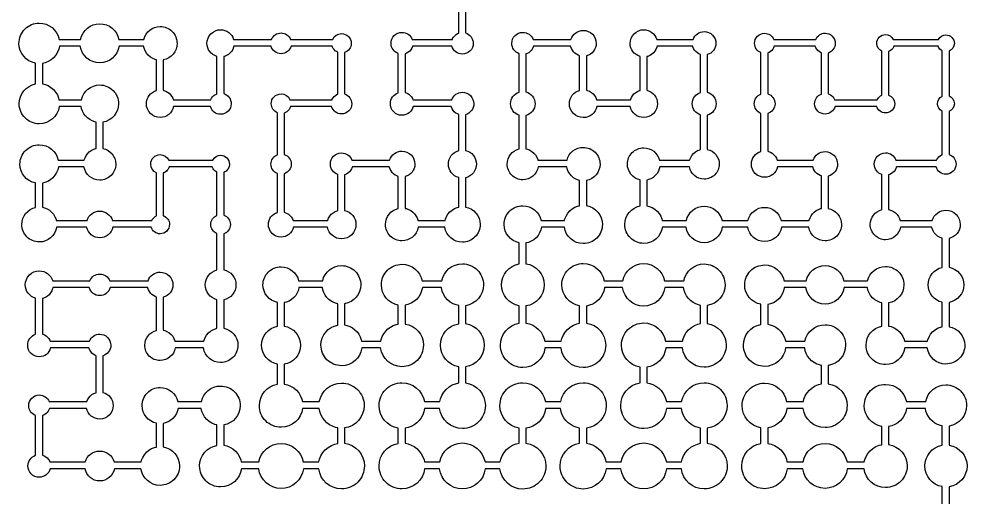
# Model space of a CAD drawing. Extents: x 0.02 to 7.98, y 0.02 to 7.98.
# Drawn here: x 2.021 to 3.982, y 5.997 to 6.987 of the extents above; entities that cross this region are included whole.
import ezdxf

# ---------------------------------------------------------------- set-up
doc = ezdxf.new("R2010")
doc.units = 0
doc.layers.add('PYDXF', color=18, linetype='CONTINUOUS')

msp = doc.modelspace()

# ---------------------------------------------------------------- linework, layer by layer
at = {"layer": 'PYDXF'}
for points in [[(3.9305, 5.98), (3.9305, 6.0184, -0.363599), (3.8945, 6.0612, -0.363599), (3.9305, 6.1041), (3.9305, 6.1442), (3.9267, 6.145), (3.9209, 6.147), (3.9154, 6.15), (3.9102, 6.1538), (3.9056, 6.1583), (3.9018, 6.1635), (3.8989, 6.169), (3.8968, 6.1748), (3.8957, 6.1805), (3.8566, 6.1805), (3.8566, 6.1799), (3.8551, 6.1733), (3.8526, 6.1668), (3.8489, 6.1607), (3.8442, 6.1552), (3.8387, 6.1505), (3.8325, 6.1468), (3.826, 6.1442), (3.8195, 6.1428), (3.8195, 6.1055, -0.372838), (3.8578, 6.0612, -0.414214), (3.8131, 6.0165, -0.376969), (3.7688, 6.0555), (3.734, 6.0555, -0.378256), (3.6881, 6.0149, -0.378256), (3.6422, 6.0555), (3.6098, 6.0555, -0.378805), (3.5631, 6.0142, -0.414214), (3.516, 6.0612, -0.367334), (3.5555, 6.1076), (3.5555, 6.1405, -0.366671), (3.5167, 6.1862, -0.414214), (3.5631, 6.2327, -0.362635), (3.6087, 6.1945), (3.6434, 6.1945), (3.6445, 6.1996), (3.6472, 6.2064), (3.651, 6.2127), (3.6559, 6.2185), (3.6616, 6.2233), (3.668, 6.2271), (3.6747, 6.2298), (3.6805, 6.2311), (3.6805, 6.2695), (3.6768, 6.2703), (3.6711, 6.2723), (3.6655, 6.2753), (3.6604, 6.279), (3.6559, 6.2835), (3.6521, 6.2887), (3.6492, 6.2942), (3.6472, 6.2999), (3.646, 6.3055), (3.6065, 6.3055, -0.376232), (3.5631, 6.2674, -0.414214), (3.5193, 6.3112, -0.36386), (3.5555, 6.3543), (3.5555, 6.3959, -0.36158), (3.5219, 6.4362, -0.414214), (3.5631, 6.4774, -0.356059), (3.6033, 6.4445), (3.6492, 6.4445, -0.354111), (3.6881, 6.4761, -0.35415), (3.727, 6.4445), (3.7761, 6.4445, -0.35118), (3.8131, 6.4742, -0.414214), (3.8511, 6.4362, -0.365448), (3.8195, 6.3989), (3.8195, 6.3509), (3.8249, 6.3497), (3.8309, 6.3473), (3.8365, 6.344), (3.8416, 6.3397), (3.8458, 6.3346), (3.8492, 6.329), (3.8516, 6.3231), (3.8524, 6.3195), (3.9001, 6.3195), (3.9009, 6.3227), (3.9031, 6.3284), (3.9064, 6.3339), (3.9106, 6.3388), (3.9155, 6.343), (3.9209, 6.3462), (3.9267, 6.3485), (3.9305, 6.3494), (3.9305, 6.4002, -0.354451), (3.9012, 6.4362, -0.354425), (3.9305, 6.4723), (3.9305, 6.5328), (3.9294, 6.533), (3.9251, 6.5347), (3.9209, 6.5372), (3.9172, 6.5404), (3.9141, 6.5441), (3.9116, 6.5482), (3.9099, 6.5526), (3.9092, 6.5555), (3.8441, 6.5555, -0.361606), (3.8131, 6.5296, -0.414214), (3.7815, 6.5612, -0.344545), (3.8055, 6.5919), (3.8055, 6.6644, -0.319178), (3.7899, 6.6862, -0.414214), (3.8131, 6.7095, -0.311018), (3.8348, 6.6945), (3.9189, 6.6945), (3.9193, 6.6955), (3.921, 6.6984), (3.9233, 6.7011), (3.9259, 6.7033), (3.9288, 6.7051), (3.9305, 6.7057), (3.9305, 6.7956, -0.287183), (3.9207, 6.8112, -0.287183), (3.9305, 6.8269), (3.9305, 6.9206), (3.9304, 6.9206), (3.928, 6.922), (3.9258, 6.9239), (3.9239, 6.9261), (3.9225, 6.9285), (3.9217, 6.9305), (3.8304, 6.9305), (3.8295, 6.9282), (3.828, 6.9256), (3.826, 6.9233), (3.8237, 6.9214), (3.8212, 6.9199), (3.8195, 6.9192), (3.8195, 6.8291, -0.317034), (3.8322, 6.8112, -0.414214), (3.8131, 6.7922, -0.327004), (3.795, 6.8055), (3.7088, 6.8055, -0.336867), (3.6881, 6.7898, -0.414214), (3.6666, 6.8112, -0.311257), (3.6805, 6.8312), (3.6805, 6.9167), (3.6788, 6.9174), (3.6759, 6.9191), (3.6733, 6.9214), (3.671, 6.924), (3.6693, 6.927), (3.668, 6.9301), (3.6679, 6.9305), (3.583, 6.9305), (3.583, 6.9301), (3.5818, 6.9271), (3.58, 6.9242), (3.5778, 6.9216), (3.5752, 6.9193), (3.5723, 6.9176), (3.5695, 6.9165), (3.5695, 6.8317, -0.328113), (3.5846, 6.8112, -0.328245), (3.5695, 6.7908), (3.5695, 6.7127), (3.5711, 6.7123), (3.5752, 6.7107), (3.579, 6.7085), (3.5824, 6.7055), (3.5853, 6.7021), (3.5876, 6.6983), (3.5891, 6.6945), (3.6637, 6.6945, -0.321559), (3.6881, 6.7121, -0.414214), (3.7139, 6.6862, -0.342601), (3.6945, 6.6613), (3.6945, 6.5946, -0.359793), (3.7221, 6.5612, -0.414214), (3.6881, 6.5272, -0.365305), (3.6547, 6.5555), (3.598, 6.5555, -0.367256), (3.5631, 6.5258, -0.367256), (3.5282, 6.5555), (3.4755, 6.5555, -0.37027), (3.4381, 6.5234, -0.370244), (3.4008, 6.5555), (3.3518, 6.5555, -0.37171), (3.3131, 6.5221, -0.414214), (3.274, 6.5612, -0.35777), (3.3055, 6.5995), (3.3055, 6.6535, -0.348782), (3.2794, 6.6862, -0.414214), (3.3131, 6.72, -0.343258), (3.3457, 6.6945), (3.4081, 6.6945), (3.4083, 6.6954), (3.4102, 6.7), (3.4128, 6.7043), (3.4161, 6.7083), (3.42, 6.7116), (3.4244, 6.7142), (3.429, 6.716), (3.4305, 6.7164), (3.4305, 6.7878, -0.324864), (3.4135, 6.8112, -0.324864), (3.4305, 6.8347), (3.4305, 6.9132), (3.4274, 6.9145), (3.424, 6.9165), (3.421, 6.9191), (3.4184, 6.9221), (3.4164, 6.9255), (3.4149, 6.9291), (3.4146, 6.9305), (3.3406, 6.9305), (3.3401, 6.928), (3.3384, 6.9238), (3.336, 6.9199), (3.333, 6.9163), (3.3295, 6.9133), (3.3255, 6.9109), (3.3214, 6.9093), (3.3195, 6.9089), (3.3195, 6.839, -0.349398), (3.3416, 6.8112, -0.414214), (3.3131, 6.7827, -0.355928), (3.2852, 6.8055), (3.2162, 6.8055, -0.356255), (3.1881, 6.7825, -0.414214), (3.1594, 6.8112, -0.337433), (3.1805, 6.8389), (3.1805, 6.9106), (3.1774, 6.9117), (3.1739, 6.9136), (3.1707, 6.916), (3.1678, 6.9188), (3.1655, 6.922), (3.1636, 6.9255), (3.1623, 6.9291), (3.162, 6.9305), (3.0852, 6.9305), (3.0851, 6.9302), (3.084, 6.9271), (3.0824, 6.9241), (3.0804, 6.9214), (3.078, 6.919), (3.0752, 6.9169), (3.0723, 6.9154), (3.0695, 6.9144), (3.0695, 6.8356, -0.340972), (3.0884, 6.8112, -0.340972), (3.0695, 6.7869), (3.0695, 6.7179), (3.0726, 6.7172), (3.0774, 6.7153), (3.0819, 6.7126), (3.086, 6.7091), (3.0895, 6.7051), (3.0922, 6.7005), (3.0941, 6.6958), (3.0944, 6.6945), (3.1546, 6.6945, -0.345005), (3.1881, 6.7208, -0.414214), (3.2227, 6.6862, -0.36158), (3.1945, 6.6523), (3.1945, 6.6003, -0.367464), (3.2277, 6.5612, -0.414214), (3.1881, 6.5216, -0.372216), (3.149, 6.5555), (3.1014, 6.5555), (3.1001, 6.5499), (3.0979, 6.5441), (3.0946, 6.5387), (3.0905, 6.5339), (3.0856, 6.5297), (3.0802, 6.5265), (3.0745, 6.5242), (3.0695, 6.5231), (3.0695, 6.4799, -0.372307), (3.1073, 6.4362, -0.372333), (3.0695, 6.3925), (3.0695, 6.3569), (3.0698, 6.3569), (3.0767, 6.3553), (3.0835, 6.3526), (3.0899, 6.3488), (3.0957, 6.3439), (3.1007, 6.338), (3.1045, 6.3316), (3.1072, 6.3248), (3.1084, 6.3195), (3.1426, 6.3195), (3.1438, 6.3249), (3.1465, 6.3317), (3.1504, 6.3382), (3.1554, 6.344), (3.1612, 6.3489), (3.1677, 6.3528), (3.1745, 6.3555), (3.1805, 6.3569), (3.1805, 6.3927, -0.364368), (3.1438, 6.4362, -0.414214), (3.1881, 6.4805, -0.36158), (3.2315, 6.4445), (3.2701, 6.4445, -0.359715), (3.3131, 6.4802, -0.359715), (3.3562, 6.4445), (3.3959, 6.4445, -0.358723), (3.4381, 6.4794, -0.414214), (3.4813, 6.4362, -0.371347), (3.4445, 6.3936), (3.4445, 6.3561, -0.373409), (3.4835, 6.3112, -0.414214), (3.4381, 6.2659, -0.377538), (3.3931, 6.3055), (3.3587, 6.3055), (3.3586, 6.3046), (3.3571, 6.2977), (3.3544, 6.2909), (3.3506, 6.2845), (3.3457, 6.2787), (3.3399, 6.2738), (3.3334, 6.2699), (3.3266, 6.2673), (3.3198, 6.2657), (3.3195, 6.2657), (3.3195, 6.2334), (3.3258, 6.2321), (3.3322, 6.2298), (3.3384, 6.2265), (3.3441, 6.2223), (3.3492, 6.2173), (3.3534, 6.2115), (3.3567, 6.2053), (3.359, 6.1989), (3.3599, 6.1945), (3.3915, 6.1945, -0.363665), (3.4381, 6.2336, -0.414214), (3.4855, 6.1862, -0.375132), (3.4445, 6.1393), (3.4445, 6.1084, -0.375313), (3.4857, 6.0612, -0.414214), (3.4381, 6.0136, -0.379219), (3.3909, 6.0555), (3.3603, 6.0555, -0.379193), (3.3131, 6.0136, -0.379219), (3.2659, 6.0555), (3.2354, 6.0555, -0.379271), (3.1881, 6.0135, -0.414214), (3.1404, 6.0612, -0.367945), (3.1805, 6.1083), (3.1805, 6.1395), (3.1755, 6.1406), (3.1691, 6.1428), (3.1629, 6.1461), (3.1572, 6.1503), (3.1522, 6.1553), (3.148, 6.1611), (3.1447, 6.1672), (3.1424, 6.1736), (3.1411, 6.18), (3.1411, 6.1805), (3.1101, 6.1805), (3.11, 6.1794), (3.1084, 6.1723), (3.1056, 6.1653), (3.1017, 6.1587), (3.0966, 6.1527), (3.0906, 6.1477), (3.084, 6.1437), (3.077, 6.1409), (3.07, 6.1394), (3.0695, 6.1393), (3.0695, 6.1086, -0.375455), (3.1109, 6.0612, -0.414214), (3.0631, 6.0134, -0.379335), (3.0157, 6.0555), (2.9853, 6.0555, -0.379193), (2.9381, 6.0136, -0.379219), (2.8909, 6.0555), (2.8601, 6.0555, -0.379038), (2.8131, 6.0139, -0.414214), (2.7657, 6.0612, -0.367639), (2.8055, 6.108), (2.8055, 6.1397, -0.367516), (2.7658, 6.1862, -0.414214), (2.8131, 6.2335, -0.363547), (2.8596, 6.1945), (2.8914, 6.1945), (2.8927, 6.2002), (2.8955, 6.2072), (2.8995, 6.2138), (2.9045, 6.2198), (2.9105, 6.2249), (2.9172, 6.2289), (2.9242, 6.2316), (2.9305, 6.2331), (2.9305, 6.2667, -0.365461), (2.8928, 6.3112, -0.365461), (2.9305, 6.3558), (2.9305, 6.3934), (2.9253, 6.3946), (2.9189, 6.3971), (2.9128, 6.4007), (2.9073, 6.4054), (2.9026, 6.4109), (2.899, 6.417), (2.8964, 6.4234), (2.895, 6.4299), (2.8949, 6.4305), (2.8553, 6.4305), (2.8553, 6.4301), (2.8538, 6.4237), (2.8513, 6.4174), (2.8478, 6.4115), (2.8432, 6.4061), (2.8379, 6.4016), (2.8319, 6.398), (2.8256, 6.3955), (2.8195, 6.3941), (2.8195, 6.3551, -0.372514), (2.8575, 6.3112, -0.414214), (2.8131, 6.2668, -0.376736), (2.7691, 6.3055), (2.7302, 6.3055, -0.375028), (2.6881, 6.2688, -0.414214), (2.6456, 6.3112, -0.362245), (2.6805, 6.3529), (2.6805, 6.3972), (2.6775, 6.3978), (2.6721, 6.3997), (2.6669, 6.4025), (2.6621, 6.406), (2.6579, 6.4103), (2.6544, 6.4151), (2.6516, 6.4202), (2.6497, 6.4256), (2.6487, 6.4305), (2.6001, 6.4305), (2.5989, 6.4252), (2.5967, 6.4197), (2.5936, 6.4145), (2.5896, 6.4098), (2.5849, 6.4058), (2.5796, 6.4026), (2.5741, 6.4004), (2.5695, 6.3994), (2.5695, 6.3508, -0.368062), (2.6032, 6.3112, -0.368062), (2.5695, 6.2717), (2.5695, 6.2307), (2.5696, 6.2307), (2.5763, 6.2292), (2.5829, 6.2266), (2.5892, 6.2228), (2.5949, 6.218), (2.5997, 6.2124), (2.6034, 6.2061), (2.6061, 6.1994), (2.6072, 6.1945), (2.6422, 6.1945, -0.362987), (2.6881, 6.233, -0.414214), (2.7349, 6.1862, -0.374626), (2.6945, 6.1399), (2.6945, 6.1082, -0.375144), (2.7355, 6.0612, -0.414214), (2.6881, 6.0139, -0.379064), (2.6411, 6.0555), (2.6094, 6.0555, -0.378521), (2.5631, 6.0146, -0.378495), (2.5169, 6.0555), (2.4811, 6.0555, -0.375844), (2.4381, 6.0179, -0.414214), (2.3947, 6.0612, -0.363339), (2.4305, 6.1039), (2.4305, 6.1465), (2.4262, 6.1474), (2.4202, 6.1498), (2.4145, 6.1532), (2.4094, 6.1575), (2.4051, 6.1627), (2.4017, 6.1683), (2.3993, 6.1743), (2.398, 6.1804), (2.3979, 6.1805), (2.3501, 6.1805), (2.3489, 6.1752), (2.3467, 6.1697), (2.3436, 6.1645), (2.3396, 6.1598), (2.3349, 6.1558), (2.3296, 6.1526), (2.3241, 6.1504), (2.3195, 6.1494), (2.3195, 6.1008, -0.368062), (2.3532, 6.0612, -0.414214), (2.3131, 6.0211, -0.372747), (2.2734, 6.0555), (2.2185, 6.0555, -0.36158), (2.1881, 6.0302, -0.36158), (2.1577, 6.0555), (2.0858, 6.0555, -0.343285), (2.0631, 6.0378, -0.414214), (2.0397, 6.0612, -0.320078), (2.0555, 6.0833), (2.0555, 6.1657, -0.313457), (2.0412, 6.1862, -0.414214), (2.0631, 6.2082, -0.307649), (2.0834, 6.1945), (2.1615, 6.1945), (2.1631, 6.1985), (2.1655, 6.2024), (2.1684, 6.2059), (2.1719, 6.2089), (2.1758, 6.2112), (2.1799, 6.2128), (2.1805, 6.213), (2.1805, 6.2896), (2.178, 6.2906), (2.1747, 6.2925), (2.1718, 6.295), (2.1694, 6.2979), (2.1675, 6.3011), (2.1661, 6.3045), (2.1659, 6.3055), (2.0864, 6.3055, -0.345097), (2.0631, 6.2872, -0.414214), (2.0391, 6.3112, -0.322564), (2.0555, 6.334), (2.0555, 6.4084, -0.337868), (2.0342, 6.4362, -0.414214), (2.0631, 6.4651, -0.331491), (2.0908, 6.4445), (2.1674, 6.4445, -0.307649), (2.1881, 6.4586, -0.307649), (2.2088, 6.4445), (2.2881, 6.4445, -0.323582), (2.3131, 6.4626, -0.414214), (2.3395, 6.4362, -0.344125), (2.3195, 6.4107), (2.3195, 6.3423), (2.3225, 6.3416), (2.3271, 6.3398), (2.3316, 6.3371), (2.3356, 6.3337), (2.339, 6.3297), (2.3416, 6.3253), (2.3435, 6.3206), (2.3437, 6.3195), (2.4033, 6.3195), (2.4039, 6.3218), (2.406, 6.3271), (2.4089, 6.3321), (2.4128, 6.3366), (2.4173, 6.3404), (2.4223, 6.3434), (2.4276, 6.3455), (2.4305, 6.3462), (2.4305, 6.4055, -0.344808), (2.4063, 6.4362, -0.344808), (2.4305, 6.467), (2.4305, 6.5425, -0.307649), (2.4178, 6.5612, -0.307649), (2.4305, 6.58), (2.4305, 6.6697), (2.4284, 6.6708), (2.4262, 6.6724), (2.4243, 6.6743), (2.4227, 6.6765), (2.4214, 6.6789), (2.4208, 6.6805), (2.3318, 6.6805), (2.331, 6.6784), (2.3297, 6.6758), (2.3279, 6.6735), (2.3259, 6.6714), (2.3235, 6.6697), (2.321, 6.6683), (2.3195, 6.6678), (2.3195, 6.5794, -0.318357), (2.3324, 6.5612, -0.414214), (2.3131, 6.5419, -0.328298), (2.2947, 6.5555), (2.2151, 6.5555, -0.354111), (2.1881, 6.5336, -0.354111), (2.1611, 6.5555), (2.0989, 6.5555, -0.368347), (2.0631, 6.525, -0.414214), (2.0269, 6.5612, -0.353313), (2.0555, 6.5966), (2.0555, 6.6471, -0.358997), (2.0231, 6.6862, -0.414214), (2.0631, 6.7262, -0.354307), (2.1021, 6.6945), (2.1561, 6.6945), (2.1562, 6.6951), (2.1578, 6.6995), (2.16, 6.7039), (2.163, 6.7078), (2.1665, 6.7114), (2.1705, 6.7143), (2.1748, 6.7166), (2.1793, 6.7182), (2.1805, 6.7184), (2.1805, 6.7732), (2.1778, 6.7738), (2.1725, 6.7757), (2.1675, 6.7783), (2.1628, 6.7818), (2.1587, 6.7859), (2.1552, 6.7906), (2.1525, 6.7956), (2.1507, 6.8009), (2.1497, 6.8055), (2.1044, 6.8055, -0.374277), (2.0631, 6.7696, -0.414214), (2.0215, 6.8112, -0.36158), (2.0555, 6.8521), (2.0555, 6.895, -0.361658), (2.0211, 6.9362, -0.414214), (2.0631, 6.9782, -0.357209), (2.1042, 6.9445), (2.1485, 6.9445, -0.355196), (2.1881, 6.9768, -0.355196), (2.2277, 6.9445), (2.2793, 6.9445, -0.345648), (2.3131, 6.9711, -0.414214), (2.348, 6.9362, -0.36158), (2.3195, 6.902), (2.3195, 6.839), (2.3207, 6.8387), (2.3246, 6.8374), (2.3283, 6.8354), (2.3317, 6.8329), (2.3347, 6.8298), (2.3373, 6.8264), (2.3392, 6.8227), (2.3404, 6.8195), (2.4179, 6.8195), (2.418, 6.82), (2.4195, 6.8229), (2.4215, 6.8255), (2.4238, 6.8279), (2.4265, 6.8298), (2.4293, 6.8313), (2.4305, 6.8317), (2.4305, 6.9091, -0.336143), (2.4099, 6.9362, -0.414214), (2.4381, 6.9644, -0.329381), (2.465, 6.9445), (2.5434, 6.9445, -0.302339), (2.5631, 6.9577, -0.302552), (2.5829, 6.9445), (2.6699, 6.9445, -0.294525), (2.6881, 6.9563, -0.414214), (2.7082, 6.9362, -0.32193), (2.6945, 6.9173), (2.6945, 6.8314, -0.327163), (2.7094, 6.8112, -0.414214), (2.6881, 6.79, -0.336156), (2.6677, 6.8055), (2.5826, 6.8055), (2.5825, 6.8053), (2.5813, 6.8023), (2.5796, 6.7994), (2.5775, 6.7969), (2.5749, 6.7947), (2.5721, 6.793), (2.5695, 6.792), (2.5695, 6.7062, -0.326318), (2.5841, 6.6862, -0.326318), (2.5695, 6.6662), (2.5695, 6.5866), (2.5708, 6.5863), (2.5747, 6.5847), (2.5783, 6.5826), (2.5816, 6.5798), (2.5844, 6.5765), (2.5866, 6.5728), (2.5879, 6.5695), (2.6594, 6.5695), (2.6596, 6.57), (2.6613, 6.5744), (2.6638, 6.5786), (2.667, 6.5824), (2.6708, 6.5855), (2.6749, 6.588), (2.6793, 6.5898), (2.6805, 6.5901), (2.6805, 6.6646, -0.318304), (2.6651, 6.6862, -0.414214), (2.6881, 6.7092, -0.309957), (2.7095, 6.6945), (2.7877, 6.6945, -0.324864), (2.8131, 6.713, -0.414214), (2.8399, 6.6862, -0.34507), (2.8195, 6.6603), (2.8195, 6.5946), (2.8222, 6.594), (2.8268, 6.5924), (2.8312, 6.59), (2.8353, 6.587), (2.8389, 6.5834), (2.8419, 6.5793), (2.8443, 6.5749), (2.8459, 6.5703), (2.8461, 6.5695), (2.9025, 6.5695), (2.9031, 6.572), (2.9052, 6.5774), (2.9083, 6.5825), (2.9122, 6.5872), (2.9168, 6.5911), (2.9219, 6.5941), (2.9273, 6.5963), (2.9305, 6.597), (2.9305, 6.6583, -0.338315), (2.9091, 6.6862, -0.338315), (2.9305, 6.7142), (2.9305, 6.7889), (2.9277, 6.79), (2.9244, 6.792), (2.9214, 6.7945), (2.9189, 6.7975), (2.9169, 6.8008), (2.9155, 6.8043), (2.9152, 6.8055), (2.8364, 6.8055, -0.345097), (2.8131, 6.7872, -0.414214), (2.7891, 6.8112, -0.322564), (2.8055, 6.834), (2.8055, 6.915, -0.316424), (2.7905, 6.9362, -0.414214), (2.8131, 6.9588, -0.307941), (2.8341, 6.9445), (2.9174, 6.9445), (2.918, 6.9461), (2.9199, 6.9492), (2.9223, 6.952), (2.9251, 6.9544), (2.9282, 6.9563), (2.9305, 6.9572), (2.9305, 7.0441)], [(2.9445, 7.0436), (2.9445, 6.9577, -0.331676), (2.9605, 6.9362, -0.414214), (2.9381, 6.9139, -0.339946), (2.9166, 6.9305), (2.8349, 6.9305), (2.8347, 6.9296), (2.8334, 6.9263), (2.8315, 6.9231), (2.8291, 6.9203), (2.8262, 6.9179), (2.8231, 6.916), (2.8197, 6.9147), (2.8195, 6.9146), (2.8195, 6.8344), (2.8202, 6.8342), (2.8237, 6.8328), (2.8271, 6.8308), (2.8301, 6.8282), (2.8327, 6.8252), (2.8347, 6.8219), (2.8356, 6.8195), (2.916, 6.8195, -0.312794), (2.9381, 6.8349, -0.414214), (2.9618, 6.8112, -0.336077), (2.9445, 6.7885), (2.9445, 6.7145, -0.350486), (2.9672, 6.6862, -0.350486), (2.9445, 6.658), (2.9445, 6.5973, -0.363717), (2.9748, 6.5612, -0.414214), (2.9381, 6.5246, -0.368841), (2.9019, 6.5555), (2.8466, 6.5555, -0.365305), (2.8131, 6.5272, -0.414214), (2.7791, 6.5612, -0.349398), (2.8055, 6.5943), (2.8055, 6.6606), (2.8024, 6.6617), (2.7989, 6.6636), (2.7957, 6.666), (2.7928, 6.6688), (2.7905, 6.672), (2.7886, 6.6755), (2.7873, 6.6791), (2.787, 6.6805), (2.7103, 6.6805), (2.7101, 6.6795), (2.7088, 6.6761), (2.7068, 6.6729), (2.7044, 6.67), (2.7015, 6.6675), (2.6983, 6.6656), (2.6949, 6.6642), (2.6945, 6.6642), (2.6945, 6.5903, -0.352253), (2.718, 6.5612, -0.414214), (2.6881, 6.5314, -0.358527), (2.6589, 6.5555), (2.5886, 6.5555, -0.350735), (2.5631, 6.535, -0.414214), (2.5369, 6.5612, -0.330225), (2.5555, 6.5863), (2.5555, 6.6667, -0.308949), (2.5421, 6.6862, -0.308949), (2.5555, 6.7057), (2.5555, 6.7925, -0.307649), (2.5428, 6.8112, -0.414214), (2.5631, 6.8315, -0.295802), (2.5816, 6.8195), (2.6686, 6.8195), (2.6691, 6.8206), (2.6708, 6.8236), (2.6731, 6.8263), (2.6758, 6.8285), (2.6787, 6.8303), (2.6805, 6.831), (2.6805, 6.9177), (2.6801, 6.9179), (2.6775, 6.9193), (2.675, 6.921), (2.6729, 6.9232), (2.6711, 6.9256), (2.6698, 6.9282), (2.6689, 6.9305), (2.5838, 6.9305, -0.336867), (2.5631, 6.9148, -0.336999), (2.5424, 6.9305), (2.4656, 6.9305), (2.4651, 6.928), (2.4634, 6.9238), (2.461, 6.9199), (2.458, 6.9163), (2.4545, 6.9133), (2.4505, 6.9109), (2.4464, 6.9093), (2.4445, 6.9089), (2.4445, 6.8322, -0.329935), (2.46, 6.8112, -0.414214), (2.4381, 6.7893, -0.338578), (2.417, 6.8055), (2.341, 6.8055, -0.355915), (2.3131, 6.7827, -0.414214), (2.2846, 6.8112, -0.336973), (2.3055, 6.8387), (2.3055, 6.9023), (2.3029, 6.9029), (2.2977, 6.9049), (2.2929, 6.9079), (2.2885, 6.9116), (2.2847, 6.916), (2.2818, 6.9209), (2.2798, 6.926), (2.2788, 6.9305), (2.2283, 6.9305, -0.37324), (2.1881, 6.8957, -0.37324), (2.1479, 6.9305), (2.1047, 6.9305), (2.1047, 6.9301), (2.1033, 6.9239), (2.1008, 6.9177), (2.0973, 6.9118), (2.0928, 6.9065), (2.0875, 6.9021), (2.0817, 6.8985), (2.0755, 6.8961), (2.0695, 6.8947), (2.0695, 6.8524), (2.0754, 6.8511), (2.0815, 6.8486), (2.0873, 6.8451), (2.0926, 6.8407), (2.097, 6.8354), (2.1005, 6.8296), (2.1029, 6.8235), (2.1038, 6.8195), (2.1502, 6.8195, -0.35262), (2.1881, 6.8501, -0.414214), (2.227, 6.8112, -0.366567), (2.1945, 6.773), (2.1945, 6.7187, -0.358371), (2.2213, 6.6862, -0.414214), (2.1881, 6.6531, -0.364016), (2.1555, 6.6805), (2.1027, 6.6805), (2.1027, 6.6804), (2.1013, 6.6745), (2.099, 6.6686), (2.0956, 6.663), (2.0914, 6.658), (2.0863, 6.6537), (2.0808, 6.6504), (2.0749, 6.648), (2.0695, 6.6468), (2.0695, 6.5968), (2.0738, 6.5959), (2.0791, 6.5938), (2.0842, 6.5907), (2.0887, 6.5869), (2.0926, 6.5823), (2.0956, 6.5772), (2.0978, 6.5719), (2.0983, 6.5695), (2.1618, 6.5695, -0.327731), (2.1881, 6.5889, -0.327731), (2.2145, 6.5695), (2.2957, 6.5695), (2.2968, 6.5715), (2.2985, 6.5738), (2.3005, 6.5759), (2.3029, 6.5776), (2.3054, 6.5789), (2.3055, 6.579), (2.3055, 6.6682, -0.30125), (2.2936, 6.6862, -0.414214), (2.3131, 6.7058, -0.291307), (2.3308, 6.6945), (2.4219, 6.6945, -0.282338), (2.4381, 6.7045, -0.414214), (2.4564, 6.6862, -0.312741), (2.4445, 6.6692), (2.4445, 6.5805, -0.323146), (2.4584, 6.5612, -0.323146), (2.4445, 6.542), (2.4445, 6.4673, -0.355968), (2.4699, 6.4362, -0.355968), (2.4445, 6.4052), (2.4445, 6.3464, -0.36257), (2.474, 6.3112, -0.414214), (2.4381, 6.2754, -0.367815), (2.4028, 6.3055), (2.3443, 6.3055, -0.361867), (2.3131, 6.2795, -0.414214), (2.2813, 6.3112, -0.344808), (2.3055, 6.342), (2.3055, 6.411), (2.3025, 6.4121), (2.2991, 6.4139), (2.2959, 6.4162), (2.2931, 6.419), (2.2908, 6.4222), (2.289, 6.4256), (2.2877, 6.4292), (2.2874, 6.4305), (2.2097, 6.4305, -0.339946), (2.1881, 6.4139, -0.339946), (2.1666, 6.4305), (2.0913, 6.4305), (2.0907, 6.4278), (2.089, 6.4235), (2.0866, 6.4195), (2.0835, 6.4158), (2.0799, 6.4127), (2.0759, 6.4103), (2.0716, 6.4086), (2.0695, 6.4082), (2.0695, 6.3344), (2.0702, 6.3342), (2.0737, 6.3328), (2.0771, 6.3308), (2.0801, 6.3282), (2.0827, 6.3252), (2.0847, 6.3219), (2.0856, 6.3195), (2.1667, 6.3195, -0.309957), (2.1881, 6.3342, -0.414214), (2.2111, 6.3112, -0.33397), (2.1945, 6.2892), (2.1945, 6.2133, -0.347799), (2.2159, 6.1862, -0.414214), (2.1881, 6.1584, -0.354477), (2.1609, 6.1805), (2.0843, 6.1805), (2.0842, 6.1804), (2.0832, 6.1774), (2.0817, 6.1746), (2.0797, 6.1719), (2.0774, 6.1696), (2.0748, 6.1677), (2.0719, 6.1662), (2.0695, 6.1653), (2.0695, 6.0837), (2.07, 6.0836), (2.0735, 6.0823), (2.0767, 6.0803), (2.0797, 6.0778), (2.0822, 6.0749), (2.0841, 6.0716), (2.085, 6.0695), (2.1582, 6.0695, -0.337223), (2.1881, 6.0922, -0.337223), (2.218, 6.0695), (2.274, 6.0695), (2.2748, 6.073), (2.2771, 6.0789), (2.2805, 6.0845), (2.2848, 6.0896), (2.2898, 6.0939), (2.2954, 6.0972), (2.3013, 6.0996), (2.3055, 6.1005), (2.3055, 6.1497, -0.355262), (2.2757, 6.1862, -0.414214), (2.3131, 6.2237, -0.350263), (2.3495, 6.1945), (2.3985, 6.1945, -0.355196), (2.4381, 6.2268, -0.414214), (2.4787, 6.1862, -0.36862), (2.4445, 6.1462), (2.4445, 6.1041), (2.4509, 6.1027), (2.4573, 6.1002), (2.4633, 6.0965), (2.4688, 6.0919), (2.4734, 6.0864), (2.477, 6.0804), (2.4796, 6.074), (2.4806, 6.0695), (2.5173, 6.0695, -0.36287), (2.5631, 6.1079, -0.36287), (2.6089, 6.0695), (2.6415, 6.0695), (2.6428, 6.0752), (2.6456, 6.0821), (2.6496, 6.0888), (2.6546, 6.0947), (2.6606, 6.0998), (2.6672, 6.1038), (2.6742, 6.1065), (2.6805, 6.108), (2.6805, 6.1402), (2.6756, 6.1412), (2.6693, 6.1434), (2.6633, 6.1466), (2.6576, 6.1508), (2.6527, 6.1558), (2.6485, 6.1614), (2.6453, 6.1675), (2.6431, 6.1738), (2.6418, 6.1801), (2.6417, 6.1805), (2.6076, 6.1805, -0.37715), (2.5631, 6.1413, -0.414214), (2.5182, 6.1862, -0.365097), (2.5555, 6.2305), (2.5555, 6.272, -0.359167), (2.523, 6.3112, -0.359167), (2.5555, 6.3505), (2.5555, 6.3997, -0.355262), (2.5257, 6.4362, -0.414214), (2.5631, 6.4737, -0.350263), (2.5995, 6.4445), (2.6492, 6.4445, -0.354111), (2.6881, 6.4761, -0.414214), (2.728, 6.4362, -0.367776), (2.6945, 6.3969), (2.6945, 6.3532), (2.6994, 6.3522), (2.7052, 6.3501), (2.7107, 6.3472), (2.7158, 6.3434), (2.7203, 6.3389), (2.7241, 6.3338), (2.727, 6.3283), (2.729, 6.3226), (2.7297, 6.3195), (2.7696, 6.3195), (2.7703, 6.3231), (2.7725, 6.3291), (2.7755, 6.3348), (2.7795, 6.3402), (2.7842, 6.3449), (2.7895, 6.3488), (2.7953, 6.3519), (2.8013, 6.354), (2.8055, 6.3549), (2.8055, 6.3944, -0.362388), (2.7705, 6.4362, -0.414214), (2.8131, 6.4788, -0.357979), (2.8548, 6.4445), (2.8954, 6.4445, -0.359297), (2.9381, 6.4798, -0.414214), (2.9817, 6.4362, -0.371801), (2.9445, 6.3931), (2.9445, 6.356, -0.373331), (2.9834, 6.3112, -0.373331), (2.9445, 6.2664), (2.9445, 6.2333, -0.375235), (2.9856, 6.1862, -0.414214), (2.9381, 6.1388, -0.379141), (2.891, 6.1805), (2.86, 6.1805), (2.86, 6.18), (2.8587, 6.1736), (2.8564, 6.1673), (2.8532, 6.1611), (2.849, 6.1554), (2.8439, 6.1504), (2.8382, 6.1462), (2.8321, 6.1429), (2.8257, 6.1407), (2.8195, 6.1394), (2.8195, 6.1082), (2.8258, 6.1069), (2.8321, 6.1046), (2.8383, 6.1014), (2.844, 6.0972), (2.849, 6.0921), (2.8532, 6.0864), (2.8565, 6.0803), (2.8588, 6.0739), (2.8597, 6.0695), (2.8913, 6.0695, -0.363886), (2.9381, 6.1088, -0.363873), (2.9849, 6.0695), (3.0161, 6.0695), (3.0174, 6.0753), (3.0202, 6.0823), (3.0242, 6.089), (3.0293, 6.095), (3.0353, 6.1001), (3.042, 6.1041), (3.0491, 6.1069), (3.0555, 6.1084), (3.0555, 6.1395, -0.36762), (3.0157, 6.1862, -0.414214), (3.0631, 6.2336, -0.363651), (3.1097, 6.1945), (3.1415, 6.1945, -0.363665), (3.1881, 6.2336, -0.414214), (3.2355, 6.1862, -0.375132), (3.1945, 6.1393), (3.1945, 6.1085), (3.2008, 6.1072), (3.2073, 6.1049), (3.2135, 6.1016), (3.2192, 6.0974), (3.2243, 6.0923), (3.2285, 6.0866), (3.2318, 6.0804), (3.2341, 6.074), (3.235, 6.0695), (3.2663, 6.0695, -0.363886), (3.3131, 6.1088, -0.363873), (3.3599, 6.0695), (3.3913, 6.0695), (3.3926, 6.0752), (3.3954, 6.0822), (3.3994, 6.0889), (3.4045, 6.0949), (3.4105, 6.1), (3.4171, 6.1039), (3.4241, 6.1067), (3.4305, 6.1082), (3.4305, 6.1395), (3.4255, 6.1406), (3.4191, 6.1428), (3.4129, 6.1461), (3.4072, 6.1503), (3.4022, 6.1553), (3.398, 6.1611), (3.3947, 6.1672), (3.3924, 6.1736), (3.3911, 6.18), (3.3911, 6.1805), (3.3603, 6.1805, -0.379193), (3.3131, 6.1386, -0.414214), (3.2655, 6.1862, -0.367841), (3.3055, 6.2332), (3.3055, 6.2659, -0.366254), (3.2671, 6.3112, -0.414214), (3.3131, 6.3573, -0.362166), (3.3583, 6.3195), (3.3936, 6.3195), (3.3947, 6.3246), (3.3974, 6.3313), (3.4012, 6.3376), (3.406, 6.3433), (3.4117, 6.3482), (3.4181, 6.352), (3.4248, 6.3546), (3.4305, 6.3559), (3.4305, 6.3938), (3.4266, 6.3946), (3.4208, 6.3967), (3.4152, 6.3997), (3.41, 6.4035), (3.4054, 6.4081), (3.4016, 6.4133), (3.3986, 6.4189), (3.3965, 6.4247), (3.3953, 6.4305), (3.3566, 6.4305, -0.376335), (3.3131, 6.3923, -0.376361), (3.2695, 6.4305), (3.232, 6.4305), (3.2319, 6.4298), (3.2304, 6.4232), (3.2279, 6.4167), (3.2242, 6.4105), (3.2194, 6.4049), (3.2138, 6.4002), (3.2077, 6.3965), (3.2011, 6.3939), (3.1945, 6.3924), (3.1945, 6.3924), (3.1945, 6.3571, -0.374264), (3.2345, 6.3112, -0.414214), (3.1881, 6.2649, -0.378256), (3.1422, 6.3055), (3.1089, 6.3055, -0.37812), (3.0631, 6.2651, -0.414214), (3.017, 6.3112, -0.366345), (3.0555, 6.3566), (3.0555, 6.3928, -0.364224), (3.0189, 6.4362, -0.364237), (3.0555, 6.4797), (3.0555, 6.5234, -0.357235), (3.0244, 6.5612, -0.414214), (3.0631, 6.6, -0.352423), (3.1009, 6.5695), (3.1495, 6.5695), (3.1503, 6.5729), (3.1526, 6.5787), (3.1559, 6.5843), (3.1601, 6.5892), (3.1651, 6.5935), (3.1706, 6.5968), (3.1765, 6.5991), (3.1805, 6.6), (3.1805, 6.6526), (3.178, 6.6532), (3.1729, 6.6552), (3.168, 6.6581), (3.1637, 6.6618), (3.16, 6.6661), (3.1571, 6.671), (3.1551, 6.6761), (3.1541, 6.6805), (3.0949, 6.6805, -0.362857), (3.0631, 6.6538, -0.414214), (3.0307, 6.6862, -0.346094), (3.0555, 6.7176), (3.0555, 6.7872, -0.327004), (3.0379, 6.8112, -0.327004), (3.0555, 6.8353), (3.0555, 6.9148, -0.317378), (3.0403, 6.9362, -0.414214), (3.0631, 6.959, -0.309082), (3.0843, 6.9445), (3.1627, 6.9445, -0.324864), (3.1881, 6.963, -0.414214), (3.2149, 6.9362, -0.34507), (3.1945, 6.9103), (3.1945, 6.8391), (3.1965, 6.8387), (3.2008, 6.837), (3.2048, 6.8346), (3.2084, 6.8315), (3.2115, 6.8279), (3.2139, 6.8239), (3.2155, 6.8197), (3.2156, 6.8195), (3.2858, 6.8195), (3.2858, 6.8196), (3.2875, 6.8238), (3.2899, 6.8278), (3.2929, 6.8314), (3.2965, 6.8345), (3.3005, 6.8368), (3.3047, 6.8385), (3.3055, 6.8387), (3.3055, 6.9091, -0.336143), (3.2849, 6.9362, -0.414214), (3.3131, 6.9644, -0.329381), (3.34, 6.9445), (3.4154, 6.9445, -0.315418), (3.4381, 6.9605, -0.414214), (3.4624, 6.9362, -0.338026), (3.4445, 6.9129), (3.4445, 6.835, -0.339249), (3.4628, 6.8112, -0.339249), (3.4445, 6.7875), (3.4445, 6.7167, -0.35483), (3.4693, 6.6862, -0.414214), (3.4381, 6.6551, -0.36158), (3.4076, 6.6805), (3.3463, 6.6805), (3.3453, 6.6763), (3.3434, 6.6714), (3.3406, 6.6666), (3.337, 6.6624), (3.3327, 6.6588), (3.328, 6.656), (3.323, 6.654), (3.3195, 6.6532), (3.3195, 6.5998), (3.3246, 6.5986), (3.3304, 6.5963), (3.3358, 6.5931), (3.3408, 6.5889), (3.3449, 6.584), (3.3482, 6.5785), (3.3505, 6.5727), (3.3512, 6.5695), (3.4013, 6.5695, -0.350918), (3.4381, 6.5991, -0.35097), (3.475, 6.5695), (3.5287, 6.5695, -0.346711), (3.5631, 6.5967, -0.346711), (3.5975, 6.5695), (3.6552, 6.5695), (3.6553, 6.5703), (3.657, 6.5749), (3.6593, 6.5793), (3.6623, 6.5834), (3.6659, 6.587), (3.67, 6.59), (3.6745, 6.5924), (3.679, 6.594), (3.6805, 6.5943), (3.6805, 6.6616), (3.6777, 6.6626), (3.6744, 6.6644), (3.6713, 6.6667), (3.6685, 6.6694), (3.6662, 6.6725), (3.6645, 6.6759), (3.6632, 6.6794), (3.663, 6.6805), (3.5897, 6.6805, -0.353287), (3.5631, 6.6589, -0.414214), (3.5358, 6.6862, -0.333548), (3.5555, 6.7124), (3.5555, 6.7912, -0.311336), (3.5416, 6.8112, -0.311257), (3.5555, 6.8312), (3.5555, 6.917, -0.307861), (3.5423, 6.9362, -0.414214), (3.5631, 6.957, -0.298832), (3.5822, 6.9445), (3.6689, 6.9445, -0.299868), (3.6881, 6.9572, -0.414214), (3.7091, 6.9362, -0.326318), (3.6945, 6.9162), (3.6945, 6.8317), (3.6967, 6.8309), (3.6995, 6.8294), (3.7021, 6.8275), (3.7044, 6.8252), (3.7063, 6.8226), (3.7078, 6.8199), (3.7079, 6.8195), (3.796, 6.8195), (3.797, 6.8214), (3.7987, 6.8237), (3.8007, 6.8257), (3.803, 6.8274), (3.8055, 6.8287), (3.8055, 6.8287), (3.8055, 6.9197, -0.292983), (3.7949, 6.9362, -0.414214), (3.8131, 6.9545, -0.282125), (3.8293, 6.9445), (3.9228, 6.9445, -0.275627), (3.9381, 6.9537, -0.414214), (3.9555, 6.9362, -0.307861), (3.9445, 6.9201), (3.9445, 6.8274, -0.307861), (3.9555, 6.8112, -0.307861), (3.9445, 6.7951), (3.9445, 6.7062, -0.326318), (3.9591, 6.6862, -0.414214), (3.9381, 6.6652, -0.335208), (3.9179, 6.6805), (3.8356, 6.6805), (3.8355, 6.68), (3.8344, 6.6769), (3.8328, 6.6739), (3.8307, 6.6711), (3.8283, 6.6686), (3.8255, 6.6666), (3.8224, 6.665), (3.8195, 6.6639), (3.8195, 6.5921), (3.8215, 6.5917), (3.8258, 6.5902), (3.8299, 6.588), (3.8337, 6.5852), (3.8371, 6.5819), (3.8399, 6.578), (3.8421, 6.5739), (3.8436, 6.5697), (3.8436, 6.5695), (3.9098, 6.5695, -0.333337), (3.9381, 6.5908, -0.414214), (3.9677, 6.5612, -0.351573), (3.9445, 6.5325), (3.9445, 6.4725, -0.364068), (3.975, 6.4362, -0.364081), (3.9445, 6.3999), (3.9445, 6.3496, -0.366723), (3.9771, 6.3112, -0.414214), (3.9381, 6.2723, -0.371541), (3.8996, 6.3055), (3.8529, 6.3055, -0.372877), (3.8131, 6.271, -0.414214), (3.7729, 6.3112, -0.359324), (3.8055, 6.3506), (3.8055, 6.3992), (3.802, 6.4), (3.7964, 6.4022), (3.7911, 6.4053), (3.7863, 6.4094), (3.7822, 6.4142), (3.779, 6.4195), (3.7768, 6.4251), (3.7756, 6.4305), (3.7275, 6.4305, -0.372501), (3.6881, 6.3964, -0.372475), (3.6487, 6.4305), (3.6039, 6.4305), (3.6039, 6.4303), (3.6025, 6.4241), (3.6001, 6.4181), (3.5966, 6.4123), (3.5922, 6.4071), (3.587, 6.4027), (3.5813, 6.3993), (3.5752, 6.3969), (3.5695, 6.3956), (3.5695, 6.3546), (3.5748, 6.3535), (3.5807, 6.3514), (3.5864, 6.3484), (3.5917, 6.3445), (3.5964, 6.3398), (3.6002, 6.3345), (3.6033, 6.3288), (3.6054, 6.3229), (3.6061, 6.3195), (3.6466, 6.3195, -0.357822), (3.6881, 6.3537, -0.414214), (3.7306, 6.3112, -0.370659), (3.6945, 6.2693), (3.6945, 6.2314, -0.373603), (3.7337, 6.1862, -0.414214), (3.6881, 6.1406, -0.377707), (3.6429, 6.1805), (3.6091, 6.1805), (3.6091, 6.1795), (3.6075, 6.1726), (3.6048, 6.1657), (3.6009, 6.1592), (3.596, 6.1534), (3.5901, 6.1484), (3.5836, 6.1446), (3.5768, 6.1418), (3.5698, 6.1403), (3.5695, 6.1403), (3.5695, 6.1078), (3.5699, 6.1078), (3.5769, 6.1062), (3.5839, 6.1035), (3.5905, 6.0995), (3.5964, 6.0945), (3.6014, 6.0886), (3.6054, 6.082), (3.6081, 6.0751), (3.6094, 6.0695), (3.6426, 6.0695, -0.362525), (3.6881, 6.1076, -0.362525), (3.7336, 6.0695), (3.7693, 6.0695), (3.7704, 6.0744), (3.773, 6.081), (3.7767, 6.0872), (3.7815, 6.0929), (3.7871, 6.0976), (3.7934, 6.1014), (3.8, 6.104), (3.8055, 6.1052), (3.8055, 6.143, -0.363977), (3.7692, 6.1862, -0.414214), (3.8131, 6.2302, -0.359715), (3.8562, 6.1945), (3.8962, 6.1945, -0.358279), (3.9381, 6.2291, -0.414214), (3.9809, 6.1862, -0.371009), (3.9445, 6.1439), (3.9445, 6.1043, -0.371762), (3.9817, 6.0612, -0.371801), (3.9445, 6.0181), (3.9445, 5.9802, -0.372618)]]:
    msp.add_lwpolyline(points, format="xyb", dxfattribs=at)

doc.saveas('drawing.dxf')
